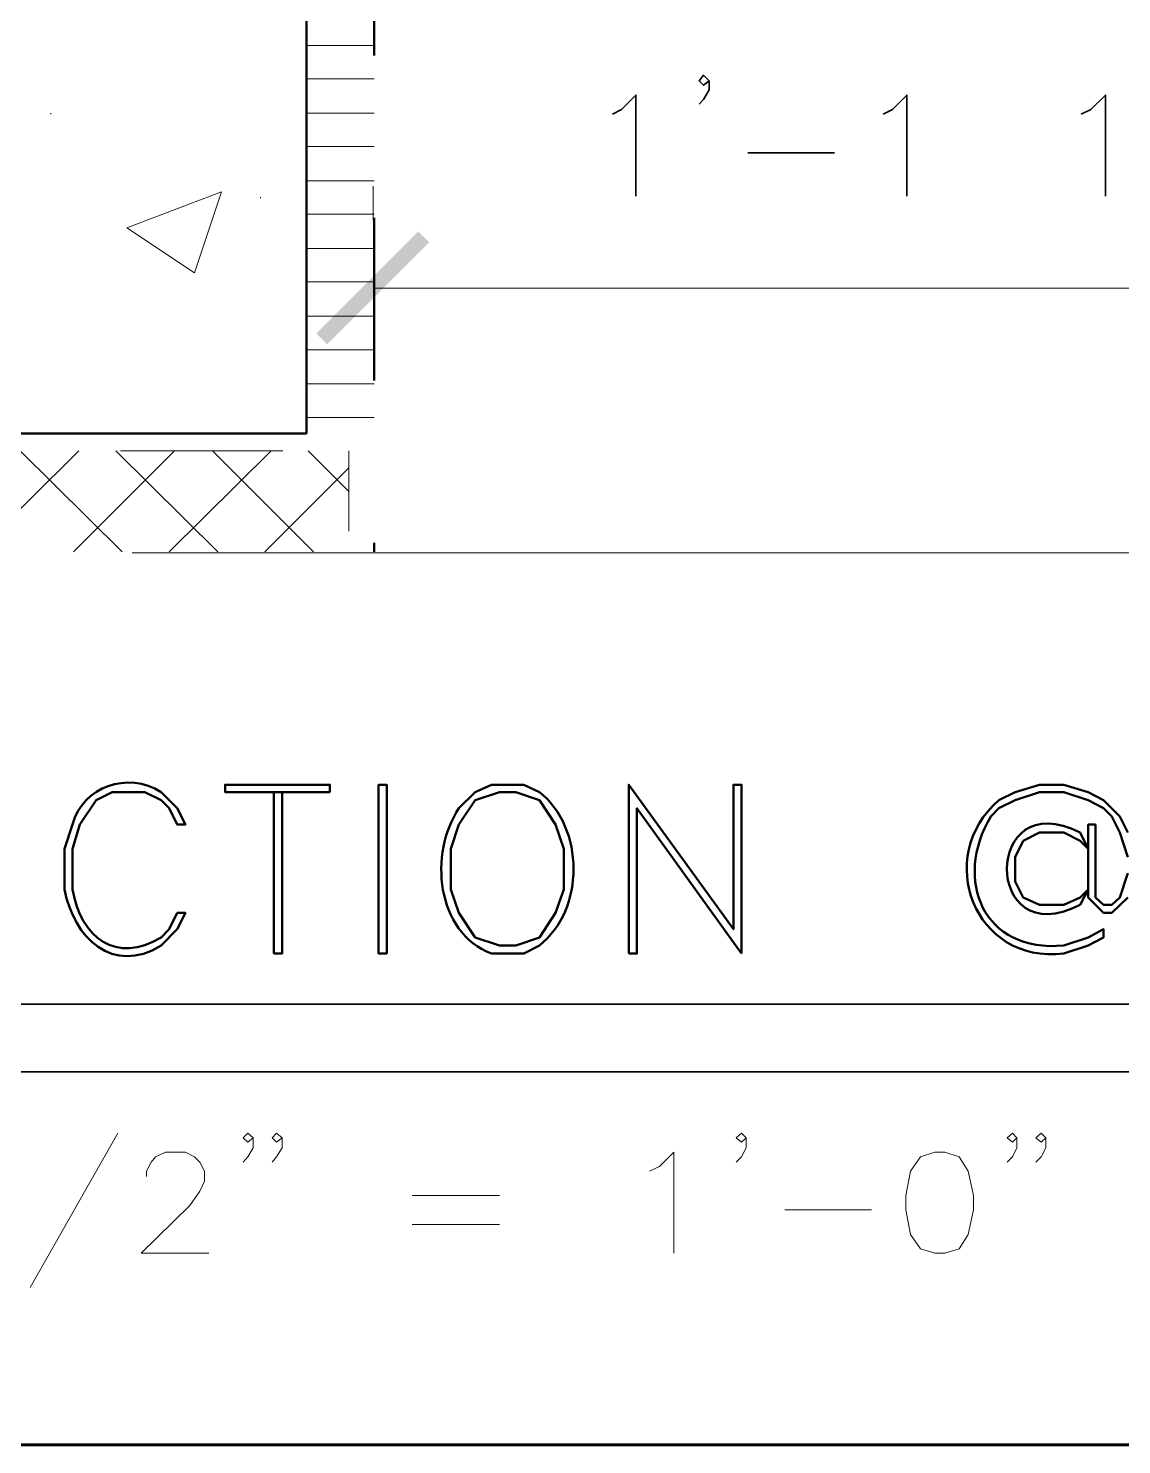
# Model space of a CAD drawing. Header units: inches. Extents: x 5 to 516, y -193 to 129.
# Drawn here: x 344.05 to 344.722, y -12.334 to -11.463 of the extents above; entities that cross this region are included whole.
import ezdxf

# ---------------------------------------------------------------- set-up
doc = ezdxf.new("R2010")
doc.units = ezdxf.units.IN
doc.header["$MEASUREMENT"] = 0
doc.linetypes.add('PDF_IMPORT', pattern=[1, 0.8, -0.2])
doc.layers.add('PDF6_Geometry', color=7, linetype='Continuous')
doc.layers.add('PDF6_Solid Fills', color=7, linetype='Continuous')

msp = doc.modelspace()

# ---------------------------------------------------------------- hatches: boundary and pattern name
at = {"layer": 'PDF6_Solid Fills', "transparency": 33554559}
msp.add_hatch(color=256, dxfattribs=at).paths.add_polyline_path([(344.2962574, -11.5944707), (344.2895907, -11.587804), (344.2268121, -11.6505821), (344.2334796, -11.6572485)])

# ---------------------------------------------------------------- linework, layer by layer
at = {"layer": 'PDF6_Geometry', "lineweight": 50}
for points in [[(344.2207015, -11.379471), (344.2207015, -11.7122488)], [(344.2207015, -11.7122493), (343.9062571, -11.7122493)], [(344.0768122, -11.9928047), (344.0768122, -11.9678047), (344.0812567, -11.9528047), (344.0912567, -11.9378047), (344.1012567, -11.9328047), (344.1212567, -11.9328047), (344.1312567, -11.9378047), (344.1362567, -11.9428047), (344.1412567, -11.9528047), (344.1462567, -11.9528047), (344.1412567, -11.9428047), (344.1312567, -11.9328047)], [(344.2007012, -11.9328044), (344.2007012, -12.0322488)], [(344.2057015, -11.9328044), (344.2057015, -12.0322488), (344.2007015, -12.0322488)], [(344.3640341, -11.9328046), (344.3545897, -11.9283601), (344.3345897, -11.9283601), (344.3245897, -11.9328046), (344.3145897, -11.9428046)], [(344.4884785, -12.032249), (344.4884785, -11.9283601), (344.4834785, -11.9283601), (344.4834785, -12.017249), (344.4190341, -11.9283601), (344.4190341, -12.032249)], [(344.6418122, -11.9478047), (344.6468122, -11.9428047), (344.6568122, -11.9378047), (344.6718122, -11.9328047), (344.6868122, -11.9328047), (344.7018122, -11.9378047), (344.7112567, -11.9428047), (344.7162567, -11.9478047), (344.7212567, -11.9578047), (344.7262567, -11.9728047)], [(344.7262567, -11.9578047), (344.7212567, -11.9478047), (344.7112567, -11.9378047), (344.7018122, -11.9328047), (344.6868122, -11.9283603), (344.6718122, -11.9283603), (344.6568122, -11.9328047), (344.6468122, -11.9378047)], [(344.4884789, -12.0322484), (344.4240345, -11.942804), (344.4240345, -12.0322484), (344.4190345, -12.0322484)], [(344.0768122, -11.9528047), (344.0718122, -11.9678047), (344.0718122, -11.9928047)], [(344.6968122, -12.0022491), (344.7018122, -11.9928047), (344.6968122, -11.9978047), (344.6868122, -12.0022491), (344.6718122, -12.0022491), (344.6618122, -11.9978047), (344.6568122, -11.9878047), (344.6568122, -11.9728047), (344.6618122, -11.9628047), (344.6718122, -11.9578047), (344.6868122, -11.9578047), (344.6968122, -11.9628047), (344.7018122, -11.9678047), (344.6968122, -11.9578047)], [(344.7262567, -11.9828047), (344.7212567, -11.9978047), (344.7162567, -12.0022492), (344.7112567, -12.0022492), (344.7062567, -11.9978047), (344.7062567, -11.9528047), (344.7018122, -11.9528047), (344.7018122, -11.9978047), (344.7112567, -12.0072492), (344.7162567, -12.0072492), (344.7262567, -11.9978047)], [(344.1312567, -12.0272492), (344.1412567, -12.0172492), (344.1462567, -12.0072492), (344.1412567, -12.0072492), (344.1362567, -12.0172492), (344.1312567, -12.0222492)], [(344.6868122, -12.0322492), (344.7018122, -12.0272492), (344.7112567, -12.0222492), (344.7112567, -12.0172492), (344.7018122, -12.0222492), (344.6868122, -12.0272492)], [(344.3345897, -12.032249), (344.3545897, -12.032249), (344.3640341, -12.027249)]]:
    msp.add_lwpolyline(points, dxfattribs=at)
at = {"layer": 'PDF6_Geometry', "linetype": 'PDF_IMPORT', "lineweight": 50, "ltscale": 0.041667}
msp.add_lwpolyline([(344.2623682, -11.379471), (344.2623682, -11.7850269)], dxfattribs=at)
at = {"layer": 'PDF6_Geometry', "lineweight": 15}
for points in [[(344.2207015, -11.47336), (344.2623682, -11.47336)], [(344.2207015, -11.4939153), (344.2623682, -11.4939153)], [(344.0634783, -11.5155828), (344.0634783, -11.5150272)], [(344.2207015, -11.5150267), (344.2623682, -11.5150267)], [(344.2207015, -11.535582), (344.2623682, -11.535582)], [(344.2207015, -11.5566933), (344.2623682, -11.5566933)], [(344.1923676, -11.567249), (344.1923676, -11.5666935)], [(344.2618121, -11.5811379), (344.2618121, -11.5600268)], [(344.2207015, -11.5772486), (344.2623682, -11.5772486)], [(344.2207015, -11.59836), (344.2623682, -11.59836)], [(344.2207015, -11.6189153), (344.2623682, -11.6189153)], [(344.2618121, -11.6228046), (345.3862565, -11.6228046)], [(344.2207015, -11.6400267), (344.2623682, -11.6400267)], [(344.2207015, -11.660582), (344.2623682, -11.660582)], [(344.2207015, -11.6816933), (344.2623682, -11.6816933)], [(344.1134785, -11.785582), (344.8190341, -11.785582), (344.8584785, -11.8522486), (344.9273674, -11.7044708), (344.9651452, -11.785582), (345.514034, -11.785582)], [(344.2207015, -11.7022486), (344.2623682, -11.7022486)], [(344.0179235, -11.785027), (344.0807013, -11.7228048)], [(344.1073682, -11.785027), (344.0445905, -11.7228048)], [(344.0773672, -11.785027), (344.1395894, -11.7228048)], [(344.166257, -11.785027), (344.1034792, -11.7228048)], [(344.1362571, -11.785027), (344.1990349, -11.7228048)], [(344.2251458, -11.785027), (344.1629235, -11.7228048)], [(344.2468121, -11.7478046), (344.2218121, -11.7228046)], [(344.2468121, -11.7722492), (344.2468121, -11.7228047)], [(344.1951458, -11.785027), (344.2468125, -11.7333603)], [(344.10459, -12.1428049), (344.0507011, -12.2378049)], [(344.1879233, -12.145582), (344.18459, -12.1483598), (344.1818122, -12.145582), (344.18459, -12.1428042), (344.1879233, -12.145582), (344.1879233, -12.1516931), (344.18459, -12.1572487), (344.1818122, -12.160582)], [(344.2057015, -12.145582), (344.2023682, -12.1483598), (344.1995904, -12.145582), (344.2023682, -12.1428042), (344.2057015, -12.145582), (344.2057015, -12.1516931), (344.2023682, -12.1572487), (344.1995904, -12.160582)], [(344.4912568, -12.145582), (344.488479, -12.1483598), (344.4851457, -12.145582), (344.488479, -12.1428042), (344.4912568, -12.145582), (344.4912568, -12.1516931), (344.488479, -12.1572487), (344.4851457, -12.160582)], [(344.6579234, -12.145582), (344.6551456, -12.1483598), (344.6518123, -12.145582), (344.6551456, -12.1428042), (344.6579234, -12.145582), (344.6579234, -12.1516931), (344.6551456, -12.1572487), (344.6518123, -12.160582)], [(344.6757016, -12.145582), (344.6729238, -12.1483598), (344.6695905, -12.145582), (344.6729238, -12.1428042), (344.6757016, -12.145582), (344.6757016, -12.1516931), (344.6729238, -12.1572487), (344.6695905, -12.160582)], [(344.1223682, -12.1694705), (344.1223682, -12.1661371), (344.125146, -12.1605816), (344.1279238, -12.1572483), (344.1340349, -12.1544705), (344.1462571, -12.1544705), (344.1518126, -12.1572483), (344.155146, -12.1605816), (344.1579238, -12.1661371), (344.1579238, -12.1722483), (344.155146, -12.1783594), (344.1490349, -12.1872483), (344.1190349, -12.2166927), (344.1607015, -12.2166927)], [(344.4318119, -12.1661373), (344.437923, -12.1633595), (344.4468119, -12.1544706), (344.4468119, -12.2166928)], [(344.2857005, -12.1811372), (344.3395894, -12.1811372)], [(344.5151452, -12.1900269), (344.5684786, -12.1900269)], [(344.2857005, -12.1989154), (344.3395894, -12.1989154)]]:
    msp.add_lwpolyline(points, dxfattribs=at)
at = {"layer": 'PDF6_Geometry', "lineweight": 35}
for points in [[(344.4684793, -11.4950264), (344.465146, -11.4978041), (344.4623682, -11.4950264), (344.465146, -11.491693), (344.4684793, -11.4950264), (344.4684793, -11.5005819), (344.465146, -11.506693), (344.4623682, -11.5094708)], [(344.4090345, -11.5155828), (344.4145901, -11.512805), (344.4234789, -11.5039161), (344.4234789, -11.5661383)], [(344.5757012, -11.5155828), (344.5812567, -11.512805), (344.5901456, -11.5039161), (344.5901456, -11.5661383)], [(344.697368, -11.5155828), (344.7034791, -11.512805), (344.712368, -11.5039161), (344.712368, -11.5661383)], [(344.4923678, -11.5394713), (344.5457012, -11.5394713)], [(343.6562563, -12.0633597), (346.5412561, -12.0633597)], [(343.6562563, -12.1050264), (346.5412561, -12.1050264)]]:
    msp.add_lwpolyline(points, dxfattribs=at)
at = {"layer": 'PDF6_Geometry', "lineweight": 15}
for points in [[(344.1684791, -11.5633597), (344.1101458, -11.585582), (344.1518125, -11.6133597)], [(344.6073682, -12.1544716), (344.5984793, -12.1572494), (344.5923682, -12.1661383), (344.5895905, -12.1811383), (344.5895905, -12.1900272), (344.5923682, -12.2050272), (344.5984793, -12.2139161), (344.6073682, -12.2166939), (344.6134793, -12.2166939), (344.6223682, -12.2139161), (344.6279238, -12.2050272), (344.6312571, -12.1900272), (344.6312571, -12.1811383), (344.6279238, -12.1661383), (344.6223682, -12.1572494), (344.6134793, -12.1544716)]]:
    msp.add_lwpolyline(points, close=True, dxfattribs=at)
at = {"layer": 'PDF6_Geometry', "linetype": 'PDF_IMPORT', "lineweight": 15, "ltscale": 0.049444}
msp.add_lwpolyline([(343.9062563, -11.7228039), (344.2468124, -11.7228039)], dxfattribs=at)
at = {"layer": 'PDF6_Geometry', "lineweight": 50}
for points in [[(344.2351457, -11.9328046), (344.1707013, -11.9328046), (344.1707013, -11.9283601), (344.2351457, -11.9283601)], [(344.2701453, -12.032249), (344.2701453, -11.9283601), (344.2651453, -11.9283601), (344.2651453, -12.032249)], [(344.3395901, -11.9328044), (344.3245901, -11.9378044), (344.3145901, -11.9528044), (344.3095901, -11.9678044), (344.3095901, -11.9928044), (344.3145901, -12.0072488), (344.3245901, -12.0222488), (344.3395901, -12.0272488), (344.3495901, -12.0272488), (344.3640345, -12.0222488), (344.3740345, -12.0072488), (344.3790345, -11.9928044), (344.3790345, -11.9678044), (344.3740345, -11.9528044), (344.3640345, -11.9378044), (344.3495901, -11.9328044)]]:
    msp.add_lwpolyline(points, close=True, dxfattribs=at)
at = {"layer": 'PDF6_Geometry', "lineweight": 60}
msp.add_lwpolyline([(334.3940348, -12.3344711), (355.5607009, -12.3344711)], close=True, dxfattribs=at)
at = {"layer": 'PDF6_Geometry', "lineweight": 50}
for points in [[(344.1312567, -11.9328047), (344.1109141, -11.9199899), (344.0831548, -11.9291288), (344.0768122, -11.9528047)], [(344.3640341, -12.027249), (344.392136, -12.0052768), (344.3920341, -11.9547953), (344.3640341, -11.9328046)], [(344.6968122, -11.9578047), (344.6369696, -11.927138), (344.6364604, -12.0330454), (344.6968122, -12.0022491)], [(344.6468122, -11.9378047), (344.6065437, -11.9727769), (344.6315344, -12.0386936), (344.6868122, -12.0322492)], [(344.3145897, -11.9428046), (344.2960064, -11.9705916), (344.3002656, -12.0190175), (344.3345897, -12.032249)], [(344.6868122, -12.0272492), (344.6371456, -12.032101), (344.6186733, -11.9869714), (344.6418122, -11.9478047)], [(344.0718122, -11.9928047), (344.0776734, -12.0226843), (344.1014234, -12.0457492), (344.1312567, -12.0272492)], [(344.0768122, -11.9928047), (344.0818678, -12.0225362), (344.1038585, -12.0391103), (344.1312567, -12.0222492)]]:
    msp.add_open_spline(points, degree=3, dxfattribs=at)

doc.saveas('drawing.dxf')
